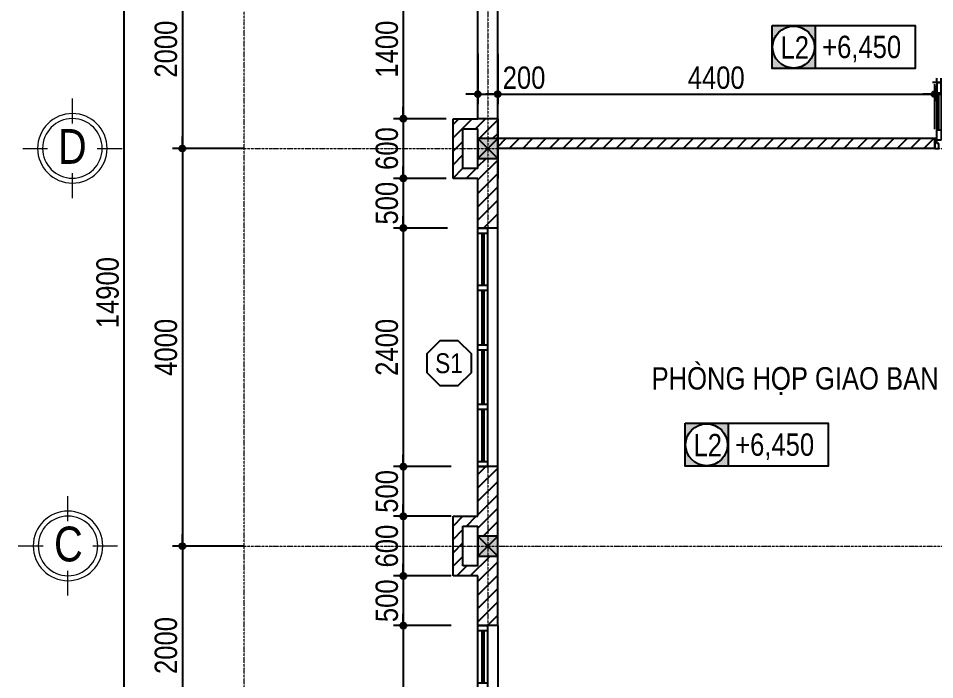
# Model space of a CAD drawing. Header units: millimetres. Extents: x 2916 to 42961, y 1553 to 20294.
# Drawn here: x 2916 to 12144, y 7912 to 14566 of the extents above; entities that cross this region are included whole.
import ezdxf
from ezdxf.enums import TextEntityAlignment as Align

# ---------------------------------------------------------------- set-up
doc = ezdxf.new("R2010")
doc.units = ezdxf.units.MM
doc.linetypes.add('ACAD_ISO10W100', pattern=[18, 12, -3, 0, -3])
for name, color, linetype in [('009', 251, 'Continuous'), ('DIM', 1, 'Continuous'), ('DOOR', 20, 'Continuous'), ('MEDIUM', 2, 'Continuous'), ('TAGS', 60, 'Continuous'), ('TEXT', 7, 'Continuous'), ('TUONG', 131, 'Continuous'), ('WALL', 4, 'Continuous')]:
    doc.layers.add(name, color=color, linetype=linetype)
doc.layers.add('TEN TRUC', color=3, linetype='Continuous', lineweight=18)
doc.layers.add('TRUC', color=24, linetype='Continuous', lineweight=0)
doc.styles.add('1', font='', dxfattribs={"height": 250})
doc.styles.add('HEL-CONDENSE', font='')
doc.styles.add('VNI-HELVE-CONDENSEN', font='')
doc.styles.get('1').set_extended_font_data('VNI-Helve-Condense')
doc.styles.get('HEL-CONDENSE').set_extended_font_data('VNI-Helve-Condense')
doc.styles.get('VNI-HELVE-CONDENSEN').set_extended_font_data('VNI-Helve-Condense')
doc.dimstyles.new('D100', dxfattribs={"dimtxt": 225, "dimasz": 1.2, "dimexe": 100, "dimexo": 0, "dimgap": 50, "dimtad": 1, "dimdec": 0, "dimzin": 13, "dimdsep": 46, "dimtxsty": 'HEL-CONDENSE', "dimblk": 'D50', "dimcen": 0, "dimclrd": 1, "dimclre": 1, "dimclrt": 7, "dimadec": 0, "dimazin": 0, "dimtfac": 1, "dimtdec": 0, "dimtmove": 0, "dimatfit": 3, "dimldrblk": 'D50', "dimfxl": 1, "dimtolj": 1, "dimtzin": 13, "dimarcsym": 0})

# ---------------------------------------------------------------- blocks, each defined once
blk = doc.blocks.new('A$C1CA434F2')
at = {"layer": 'DOOR'}
for p, q in [((-289.1, -309.3), (-289.1, -409.3)), ((-289.1, -309.3), (2110.9, -309.3)), ((-239.1, -309.3), (-239.1, -409.3)), ((885.9, -309.3), (885.9, -409.3)), ((935.9, -309.3), (935.9, -409.3)), ((1486.2, -309.3), (1486.2, -409.3)), ((1536.2, -309.3), (1536.2, -409.3)), ((2060.9, -309.3), (2060.9, -409.3)), ((2110.9, -309.3), (2110.9, -409.3)), ((-289.1, -409.3), (2110.9, -409.3))]:
    blk.add_line(p, q, dxfattribs=at)
at = {"layer": 'DOOR', "color": 251}
for p, q in [((285.2, -349.3), (-239.1, -349.3)), ((885.9, -349.3), (335.2, -349.3)), ((1486.2, -349.3), (935.9, -349.3)), ((2060.9, -349.3), (1536.2, -349.3)), ((285.2, -369.3), (-239.1, -369.3)), ((885.9, -369.3), (335.2, -369.3)), ((1486.2, -369.3), (935.9, -369.3)), ((2060.9, -369.3), (1536.2, -369.3))]:
    blk.add_line(p, q, dxfattribs=at)
at = {"layer": 'DOOR', "linetype": 'ByBlock', "lineweight": -2}
for p, q in [((285.2, -409.3), (285.2, -309.3)), ((335.2, -409.3), (335.2, -309.3))]:
    blk.add_line(p, q, dxfattribs=at)
blk = doc.blocks.new('D50')
at = {"layer": 'DIM'}
blk.add_hatch(color=256, dxfattribs=at).paths.add_polyline_path([(25, 0, 1), (-25, 0, 1)])
blk.add_line((25, 0), (100, 0), dxfattribs=at)
blk.add_circle((0, 0), 25, dxfattribs=at)
blk = doc.blocks.new('*D215')
at = {"layer": 'DEFPOINTS', "color": 0, "transparency": 16777216}
for p in [(5190.4, 15255.5), (4568.5, 13255.5), (5190.4, 13255.5)]:
    blk.add_point(p, dxfattribs=at)
at = {"layer": 'DIM', "color": 1, "lineweight": -2, "transparency": 16777216}
for p, q in [((5190.4, 15255.5), (4468.5, 15255.5)), ((4568.5, 15254.3), (4568.5, 13256.7)), ((5190.4, 13255.5), (4468.5, 13255.5))]:
    blk.add_line(p, q, dxfattribs=at)
at = {"layer": 'DIM', "color": 1, "lineweight": -2, "transparency": 16777216, "xscale": 1.199999999999999, "yscale": 1.199999999999999, "zscale": 1.199999999999999}
for p, rotation in [((4568.5, 15255.5), 90), ((4568.5, 13255.5), 270)]:
    blk.add_blockref('D50', p, dxfattribs=dict(at, rotation=rotation))
at = {"layer": 'DIM', "color": 7, "transparency": 16777216, "insert": (4403.6, 14255.5), "char_height": 225, "attachment_point": 5, "rotation": 90, "style": 'HEL-CONDENSE'}
blk.add_mtext('\\A1;2000', dxfattribs=at)
blk = doc.blocks.new('*D216')
at = {"layer": 'DEFPOINTS', "color": 0, "transparency": 16777216}
for p in [(5190.4, 13255.5), (4568.5, 9255.5), (5190.4, 9255.5)]:
    blk.add_point(p, dxfattribs=at)
at = {"layer": 'DIM', "color": 1, "lineweight": -2, "transparency": 16777216}
for p, q in [((5190.4, 13255.5), (4468.5, 13255.5)), ((4568.5, 13254.3), (4568.5, 9256.7)), ((5190.4, 9255.5), (4468.5, 9255.5))]:
    blk.add_line(p, q, dxfattribs=at)
at = {"layer": 'DIM', "color": 1, "lineweight": -2, "transparency": 16777216, "xscale": 1.199999999999999, "yscale": 1.199999999999999, "zscale": 1.199999999999999}
for p, rotation in [((4568.5, 13255.5), 90), ((4568.5, 9255.5), 270)]:
    blk.add_blockref('D50', p, dxfattribs=dict(at, rotation=rotation))
at = {"layer": 'DIM', "color": 7, "transparency": 16777216, "insert": (4403.6, 11255.5), "char_height": 225, "attachment_point": 5, "rotation": 90, "style": 'HEL-CONDENSE'}
blk.add_mtext('\\A1;4000', dxfattribs=at)
blk = doc.blocks.new('*D217')
at = {"layer": 'DEFPOINTS', "color": 0, "transparency": 16777216}
for p in [(5190.4, 9255.5), (4568.5, 7255.5), (5190.4, 7255.5)]:
    blk.add_point(p, dxfattribs=at)
at = {"layer": 'DIM', "color": 1, "lineweight": -2, "transparency": 16777216}
for p, q in [((5190.4, 9255.5), (4468.5, 9255.5)), ((4568.5, 9254.3), (4568.5, 7256.7)), ((5190.4, 7255.5), (4468.5, 7255.5))]:
    blk.add_line(p, q, dxfattribs=at)
at = {"layer": 'DIM', "color": 1, "lineweight": -2, "transparency": 16777216, "xscale": 1.199999999999999, "yscale": 1.199999999999999, "zscale": 1.199999999999999}
for p, rotation in [((4568.5, 9255.5), 90), ((4568.5, 7255.5), 270)]:
    blk.add_blockref('D50', p, dxfattribs=dict(at, rotation=rotation))
at = {"layer": 'DIM', "color": 7, "transparency": 16777216, "insert": (4403.6, 8255.5), "char_height": 225, "attachment_point": 5, "rotation": 90, "style": 'HEL-CONDENSE'}
blk.add_mtext('\\A1;2000', dxfattribs=at)
blk = doc.blocks.new('*D218')
at = {"layer": 'DEFPOINTS', "color": 0, "transparency": 16777216}
for p in [(3981.2, 19255.5), (5190.4, 19255.5), (5190.4, 4355.5)]:
    blk.add_point(p, dxfattribs=at)
at = {"layer": 'DIM', "color": 1, "lineweight": -2, "transparency": 16777216}
for p, q in [((5190.4, 19255.5), (3881.2, 19255.5)), ((3981.2, 4356.7), (3981.2, 19254.3)), ((5190.4, 4355.5), (3881.2, 4355.5))]:
    blk.add_line(p, q, dxfattribs=at)
at = {"layer": 'DIM', "color": 1, "lineweight": -2, "transparency": 16777216, "xscale": 1.199999999999999, "yscale": 1.199999999999999, "zscale": 1.199999999999999}
for p, rotation in [((3981.2, 19255.5), 90), ((3981.2, 4355.5), 270)]:
    blk.add_blockref('D50', p, dxfattribs=dict(at, rotation=rotation))
at = {"layer": 'DIM', "color": 7, "transparency": 16777216, "insert": (3816.3, 11805.5), "char_height": 225, "attachment_point": 5, "rotation": 90, "style": 'HEL-CONDENSE'}
blk.add_mtext('\\A1;14900', dxfattribs=at)
blk = doc.blocks.new('A$C206177D3')
at = {"layer": 'TEN TRUC', "ltscale": 1000}
for p, q in [((-36.6, 240.1), (-36.6, 490.1)), ((-286.6, -9.9), (-536.6, -9.9)), ((463.4, -9.9), (213.4, -9.9)), ((-36.6, -509.9), (-36.6, -259.9))]:
    blk.add_line(p, q, dxfattribs=at)
blk.add_circle((-36.6, -9.9), 350, dxfattribs=at)
at = {"layer": 'TEN TRUC', "color": 254, "ltscale": 1000}
blk.add_circle((-36.6, -9.9), 300, dxfattribs=at)
blk = doc.blocks.new('A$C225A2996')
at = {"layer": 'WALL'}
blk.add_hatch(color=4, dxfattribs=at).paths.add_polyline_path([(531.4, 81.6), (731.4, 81.6), (731.4, 281.6), (531.4, 281.6)])
at = {"layer": 'WALL', "color": 4}
for p, q in [((531.4, 281.6), (731.4, 81.6)), ((531.4, 81.6), (731.4, 281.6))]:
    blk.add_line(p, q, dxfattribs=at)
blk.add_lwpolyline([(531.4, 81.6), (731.4, 81.6), (731.4, 281.6), (531.4, 281.6)], close=True, dxfattribs=at)
blk = doc.blocks.new('KH-CUADI')
at = {"layer": 'TAGS'}
blk.add_lwpolyline([(-124, 300), (-300, 124), (-300, -124), (-124, -300), (124, -300), (300, -124), (300, 124), (124, 300)], close=True, dxfattribs=at)
at = {"layer": 'TAGS', "style": 'VNI-HELVE-CONDENSEN'}
blk.add_attdef('D', text='', height=300, dxfattribs=at).set_placement((0, 0), align=Align.MIDDLE)
blk = doc.blocks.new('A$C48B57989')
at = {"layer": 'DOOR'}
for p, q in [((-446, 752.5), (-403.1, 752.5)), ((-446, 652.5), (-446, 752.5)), ((-403.1, 752.5), (-403.1, 702.5)), ((711.1, 752.5), (711.1, 702.5)), ((754, 752.5), (711.1, 752.5)), ((754, 652.5), (754, 752.5)), ((-424.6, 652.5), (-446, 652.5)), ((-403.1, 702.5), (-424.6, 702.5)), ((-424.6, 702.5), (-424.6, 652.5)), ((-381.7, 666.8), (-424.6, 666.8)), ((-424.6, 666.8), (-424.6, 563.9)), ((-381.7, 563.9), (-381.7, 666.8)), ((689.7, 563.9), (689.7, 652.5)), ((689.7, 652.5), (732.6, 652.5)), ((711.1, 702.5), (732.6, 702.5)), ((732.6, 702.5), (732.6, 652.5)), ((732.6, 652.5), (754, 652.5)), ((732.6, 652.5), (732.6, 563.9)), ((-424.6, 563.9), (-381.7, 563.9)), ((-424.6, 171.4), (-424.6, 563.9)), ((-403.1, 563.9), (-403.1, 191)), ((-381.7, 191), (-381.7, 563.9)), ((689.7, 191), (689.7, 563.9)), ((732.6, 563.9), (689.7, 563.9)), ((711.1, 563.9), (711.1, 191)), ((732.6, 171.4), (732.6, 563.9)), ((-448.8, 131.8), (-448.8, 277.2)), ((-443.9, 277.2), (-448.8, 277.2)), ((-443.9, 156), (-443.9, 277.2)), ((752, 156), (752, 277.2)), ((752, 277.2), (756.8, 277.2)), ((756.8, 131.8), (756.8, 277.2)), ((-424.6, 191), (-381.7, 191)), ((-424.6, 88.2), (-424.6, 191)), ((-381.7, 191), (-381.7, 88.2)), ((732.6, 191), (689.7, 191)), ((689.7, 191), (689.7, 88.2)), ((732.6, 88.2), (732.6, 191)), ((-424.6, 131.8), (-448.8, 131.8)), ((-424.6, 156), (-443.9, 156)), ((-424.6, 131.8), (-424.6, 156)), ((732.6, 131.8), (732.6, 156)), ((732.6, 156), (752, 156)), ((732.6, 131.8), (756.8, 131.8)), ((-424.6, 88.2), (-467.4, 88.2)), ((-424.6, 88.2), (-424.6, 45.3)), ((-381.7, 88.2), (-424.6, 88.2)), ((-381.7, 88.2), (-381.7, 45.3)), ((689.7, 88.2), (689.7, 45.3)), ((689.7, 88.2), (732.6, 88.2)), ((732.6, 88.2), (732.6, 45.3)), ((732.6, 88.2), (775.4, 88.2))]:
    blk.add_line(p, q, dxfattribs=at)
at = {"layer": 'DOOR', "color": 251}
for centre, major_axis, start_param, end_param in [((-424.6, 666.8), (409.1, 409.1), 3.926991, 5.497787), ((732.6, 666.8), (-409.1, 409.1), 0.785398, 2.356194)]:
    blk.add_ellipse(centre, major_axis=major_axis, ratio=1, start_param=start_param, end_param=end_param, dxfattribs=at)
blk = doc.blocks.new('*D315')
at = {"layer": 'DEFPOINTS', "color": 0, "transparency": 16777216}
for p in [(7544.4, 14208.8), (7744.4, 14208.8), (7744.4, 13802.2)]:
    blk.add_point(p, dxfattribs=at)
at = {"layer": 'DIM', "color": 1, "lineweight": -2, "transparency": 16777216}
for p, q in [((7544.4, 14208.8), (7544.4, 13702.2)), ((7744.4, 14208.8), (7744.4, 13702.2)), ((7545.6, 13802.2), (7743.2, 13802.2)), ((7744.4, 13802.2), (8272.8, 13802.2))]:
    blk.add_line(p, q, dxfattribs=at)
at = {"layer": 'DIM', "color": 1, "lineweight": -2, "transparency": 16777216, "xscale": 1.199999999999999, "yscale": 1.199999999999999, "zscale": 1.199999999999999, "rotation": 180}
blk.add_blockref('D50', (7544.4, 13802.2), dxfattribs=at)
at = {"layer": 'DIM', "color": 1, "lineweight": -2, "transparency": 16777216, "xscale": 1.199999999999999, "yscale": 1.199999999999999, "zscale": 1.199999999999999}
blk.add_blockref('D50', (7744.4, 13802.2), dxfattribs=at)
at = {"layer": 'DIM', "color": 7, "transparency": 16777216, "insert": (8009.2, 13967.1), "char_height": 225, "attachment_point": 5, "style": 'HEL-CONDENSE'}
blk.add_mtext('\\A1;200', dxfattribs=at)
blk = doc.blocks.new('*D316')
at = {"layer": 'DEFPOINTS', "color": 0, "transparency": 16777216}
for p in [(7744.4, 14208.8), (12144.4, 13802.2), (12144.4, 13449.5)]:
    blk.add_point(p, dxfattribs=at)
at = {"layer": 'DIM', "color": 1, "lineweight": -2, "transparency": 16777216}
for p, q in [((7744.4, 14208.8), (7744.4, 13702.2)), ((12144.4, 13449.5), (12144.4, 13902.2)), ((7745.6, 13802.2), (12143.2, 13802.2))]:
    blk.add_line(p, q, dxfattribs=at)
at = {"layer": 'DIM', "color": 1, "lineweight": -2, "transparency": 16777216, "xscale": 1.199999999999999, "yscale": 1.199999999999999, "zscale": 1.199999999999999, "rotation": 180}
blk.add_blockref('D50', (7744.4, 13802.2), dxfattribs=at)
at = {"layer": 'DIM', "color": 1, "lineweight": -2, "transparency": 16777216, "xscale": 1.199999999999999, "yscale": 1.199999999999999, "zscale": 1.199999999999999}
blk.add_blockref('D50', (12144.4, 13802.2), dxfattribs=at)
at = {"layer": 'DIM', "color": 7, "transparency": 16777216, "insert": (9944.4, 13967.1), "char_height": 225, "attachment_point": 5, "style": 'HEL-CONDENSE'}
blk.add_mtext('\\A1;4400', dxfattribs=at)
blk = doc.blocks.new('*D317')
at = {"layer": 'DEFPOINTS', "color": 0, "transparency": 16777216}
for p in [(13344.4, 13802.2), (12144.4, 13449.5), (13344.4, 13349.5)]:
    blk.add_point(p, dxfattribs=at)
at = {"layer": 'DIM', "color": 1, "lineweight": -2, "transparency": 16777216}
for p, q in [((12144.4, 13449.5), (12144.4, 13902.2)), ((13344.4, 13349.5), (13344.4, 13902.2)), ((12145.6, 13802.2), (13343.2, 13802.2))]:
    blk.add_line(p, q, dxfattribs=at)
at = {"layer": 'DIM', "color": 1, "lineweight": -2, "transparency": 16777216, "xscale": 1.199999999999999, "yscale": 1.199999999999999, "zscale": 1.199999999999999, "rotation": 180}
blk.add_blockref('D50', (12144.4, 13802.2), dxfattribs=at)
at = {"layer": 'DIM', "color": 1, "lineweight": -2, "transparency": 16777216, "xscale": 1.199999999999999, "yscale": 1.199999999999999, "zscale": 1.199999999999999}
blk.add_blockref('D50', (13344.4, 13802.2), dxfattribs=at)
at = {"layer": 'DIM', "color": 7, "transparency": 16777216, "insert": (12744.4, 13967.1), "char_height": 225, "attachment_point": 5, "style": 'HEL-CONDENSE'}
blk.add_mtext('\\A1;1200', dxfattribs=at)
blk = doc.blocks.new('*D359')
at = {"layer": 'DEFPOINTS', "color": 0, "transparency": 16777216}
for p in [(7216.6, 14955.5), (6793.1, 13555.5), (7225.8, 13555.5)]:
    blk.add_point(p, dxfattribs=at)
at = {"layer": 'DIM', "color": 1, "lineweight": -2, "transparency": 16777216}
for p, q in [((7216.6, 14955.5), (6693.1, 14955.5)), ((6793.1, 14954.3), (6793.1, 13556.7)), ((7225.8, 13555.5), (6693.1, 13555.5))]:
    blk.add_line(p, q, dxfattribs=at)
at = {"layer": 'DIM', "color": 1, "lineweight": -2, "transparency": 16777216, "xscale": 1.199999999999999, "yscale": 1.199999999999999, "zscale": 1.199999999999999}
for p, rotation in [((6793.1, 14955.5), 90), ((6793.1, 13555.5), 270)]:
    blk.add_blockref('D50', p, dxfattribs=dict(at, rotation=rotation))
at = {"layer": 'DIM', "color": 7, "transparency": 16777216, "insert": (6628.2, 14255.5), "char_height": 225, "attachment_point": 5, "rotation": 90, "style": 'HEL-CONDENSE'}
blk.add_mtext('\\A1;1400', dxfattribs=at)
blk = doc.blocks.new('*D360')
at = {"layer": 'DEFPOINTS', "color": 0, "transparency": 16777216}
for p in [(7225.8, 13555.5), (6793.1, 12955.5), (7225.8, 12955.5)]:
    blk.add_point(p, dxfattribs=at)
at = {"layer": 'DIM', "color": 1, "lineweight": -2, "transparency": 16777216}
for p, q in [((7225.8, 13555.5), (6693.1, 13555.5)), ((6793.1, 13554.3), (6793.1, 12956.7)), ((7225.8, 12955.5), (6693.1, 12955.5))]:
    blk.add_line(p, q, dxfattribs=at)
at = {"layer": 'DIM', "color": 1, "lineweight": -2, "transparency": 16777216, "xscale": 1.199999999999999, "yscale": 1.199999999999999, "zscale": 1.199999999999999}
for p, rotation in [((6793.1, 13555.5), 90), ((6793.1, 12955.5), 270)]:
    blk.add_blockref('D50', p, dxfattribs=dict(at, rotation=rotation))
at = {"layer": 'DIM', "color": 7, "transparency": 16777216, "insert": (6628.2, 13255.5), "char_height": 225, "attachment_point": 5, "rotation": 90, "style": 'HEL-CONDENSE'}
blk.add_mtext('\\A1;600', dxfattribs=at)
blk = doc.blocks.new('*D361')
at = {"layer": 'DEFPOINTS', "color": 0, "transparency": 16777216}
for p in [(7225.8, 12955.5), (6793.1, 12455.5), (7239.1, 12455.5)]:
    blk.add_point(p, dxfattribs=at)
at = {"layer": 'DIM', "color": 1, "lineweight": -2, "transparency": 16777216}
for p, q in [((7225.8, 12955.5), (6693.1, 12955.5)), ((6793.1, 12954.3), (6793.1, 12456.7)), ((7239.1, 12455.5), (6693.1, 12455.5))]:
    blk.add_line(p, q, dxfattribs=at)
at = {"layer": 'DIM', "color": 1, "lineweight": -2, "transparency": 16777216, "xscale": 1.199999999999999, "yscale": 1.199999999999999, "zscale": 1.199999999999999}
for p, rotation in [((6793.1, 12955.5), 90), ((6793.1, 12455.5), 270)]:
    blk.add_blockref('D50', p, dxfattribs=dict(at, rotation=rotation))
at = {"layer": 'DIM', "color": 7, "transparency": 16777216, "insert": (6628.2, 12705.5), "char_height": 225, "attachment_point": 5, "rotation": 90, "style": 'HEL-CONDENSE'}
blk.add_mtext('\\A1;500', dxfattribs=at)
blk = doc.blocks.new('*D362')
at = {"layer": 'DEFPOINTS', "color": 0, "transparency": 16777216}
for p in [(7239.1, 12455.5), (6793.1, 10055.5), (7275.8, 10055.5)]:
    blk.add_point(p, dxfattribs=at)
at = {"layer": 'DIM', "color": 1, "lineweight": -2, "transparency": 16777216}
for p, q in [((7239.1, 12455.5), (6693.1, 12455.5)), ((6793.1, 12454.3), (6793.1, 10056.7)), ((7275.8, 10055.5), (6693.1, 10055.5))]:
    blk.add_line(p, q, dxfattribs=at)
at = {"layer": 'DIM', "color": 1, "lineweight": -2, "transparency": 16777216, "xscale": 1.199999999999999, "yscale": 1.199999999999999, "zscale": 1.199999999999999}
for p, rotation in [((6793.1, 12455.5), 90), ((6793.1, 10055.5), 270)]:
    blk.add_blockref('D50', p, dxfattribs=dict(at, rotation=rotation))
at = {"layer": 'DIM', "color": 7, "transparency": 16777216, "insert": (6628.2, 11255.5), "char_height": 225, "attachment_point": 5, "rotation": 90, "style": 'HEL-CONDENSE'}
blk.add_mtext('\\A1;2400', dxfattribs=at)
blk = doc.blocks.new('*D363')
at = {"layer": 'DEFPOINTS', "color": 0, "transparency": 16777216}
for p in [(7275.8, 10055.5), (6793.1, 9555.5), (7275.9, 9555.5)]:
    blk.add_point(p, dxfattribs=at)
at = {"layer": 'DIM', "color": 1, "lineweight": -2, "transparency": 16777216}
for p, q in [((7275.8, 10055.5), (6693.1, 10055.5)), ((6793.1, 10054.3), (6793.1, 9556.7)), ((7275.9, 9555.5), (6693.1, 9555.5))]:
    blk.add_line(p, q, dxfattribs=at)
at = {"layer": 'DIM', "color": 1, "lineweight": -2, "transparency": 16777216, "xscale": 1.199999999999999, "yscale": 1.199999999999999, "zscale": 1.199999999999999}
for p, rotation in [((6793.1, 10055.5), 90), ((6793.1, 9555.5), 270)]:
    blk.add_blockref('D50', p, dxfattribs=dict(at, rotation=rotation))
at = {"layer": 'DIM', "color": 7, "transparency": 16777216, "insert": (6628.2, 9805.5), "char_height": 225, "attachment_point": 5, "rotation": 90, "style": 'HEL-CONDENSE'}
blk.add_mtext('\\A1;500', dxfattribs=at)
blk = doc.blocks.new('*D364')
at = {"layer": 'DEFPOINTS', "color": 0, "transparency": 16777216}
for p in [(7275.9, 9555.5), (6793.1, 8955.5), (7275.9, 8955.5)]:
    blk.add_point(p, dxfattribs=at)
at = {"layer": 'DIM', "color": 1, "lineweight": -2, "transparency": 16777216}
for p, q in [((7275.9, 9555.5), (6693.1, 9555.5)), ((6793.1, 9554.3), (6793.1, 8956.7)), ((7275.9, 8955.5), (6693.1, 8955.5))]:
    blk.add_line(p, q, dxfattribs=at)
at = {"layer": 'DIM', "color": 1, "lineweight": -2, "transparency": 16777216, "xscale": 1.199999999999999, "yscale": 1.199999999999999, "zscale": 1.199999999999999}
for p, rotation in [((6793.1, 9555.5), 90), ((6793.1, 8955.5), 270)]:
    blk.add_blockref('D50', p, dxfattribs=dict(at, rotation=rotation))
at = {"layer": 'DIM', "color": 7, "transparency": 16777216, "insert": (6628.2, 9255.5), "char_height": 225, "attachment_point": 5, "rotation": 90, "style": 'HEL-CONDENSE'}
blk.add_mtext('\\A1;600', dxfattribs=at)
blk = doc.blocks.new('*D365')
at = {"layer": 'DEFPOINTS', "color": 0, "transparency": 16777216}
for p in [(7275.9, 8955.5), (6793.1, 8455.5), (7275.8, 8455.5)]:
    blk.add_point(p, dxfattribs=at)
at = {"layer": 'DIM', "color": 1, "lineweight": -2, "transparency": 16777216}
for p, q in [((7275.9, 8955.5), (6693.1, 8955.5)), ((6793.1, 8954.3), (6793.1, 8456.7)), ((7275.8, 8455.5), (6693.1, 8455.5))]:
    blk.add_line(p, q, dxfattribs=at)
at = {"layer": 'DIM', "color": 1, "lineweight": -2, "transparency": 16777216, "xscale": 1.199999999999999, "yscale": 1.199999999999999, "zscale": 1.199999999999999}
for p, rotation in [((6793.1, 8955.5), 90), ((6793.1, 8455.5), 270)]:
    blk.add_blockref('D50', p, dxfattribs=dict(at, rotation=rotation))
at = {"layer": 'DIM', "color": 7, "transparency": 16777216, "insert": (6628.2, 8705.5), "char_height": 225, "attachment_point": 5, "rotation": 90, "style": 'HEL-CONDENSE'}
blk.add_mtext('\\A1;500', dxfattribs=at)
blk = doc.blocks.new('*D366')
at = {"layer": 'DEFPOINTS', "color": 0, "transparency": 16777216}
for p in [(7275.8, 8455.5), (6793.1, 6055.5), (7228.8, 6055.5)]:
    blk.add_point(p, dxfattribs=at)
at = {"layer": 'DIM', "color": 1, "lineweight": -2, "transparency": 16777216}
for p, q in [((7275.8, 8455.5), (6693.1, 8455.5)), ((6793.1, 8454.3), (6793.1, 6056.7)), ((7228.8, 6055.5), (6693.1, 6055.5))]:
    blk.add_line(p, q, dxfattribs=at)
at = {"layer": 'DIM', "color": 1, "lineweight": -2, "transparency": 16777216, "xscale": 1.199999999999999, "yscale": 1.199999999999999, "zscale": 1.199999999999999}
for p, rotation in [((6793.1, 8455.5), 90), ((6793.1, 6055.5), 270)]:
    blk.add_blockref('D50', p, dxfattribs=dict(at, rotation=rotation))
at = {"layer": 'DIM', "color": 7, "transparency": 16777216, "insert": (6628.2, 7255.5), "char_height": 225, "attachment_point": 5, "rotation": 90, "style": 'HEL-CONDENSE'}
blk.add_mtext('\\A1;2400', dxfattribs=at)
blk = doc.blocks.new('A$C27B14CF0')
at = {"layer": 'TAGS', "ltscale": 1000}
h = blk.add_hatch(color=8, dxfattribs=at)
h.paths.add_polyline_path([(249.9, 243.1), (-182.1, 243.1), (-182.1, -188.9), (249.9, -188.9)])
h.paths.add_polyline_path([(244.9, 27.1, -1), (-177.1, 27.1, -1)], flags=16)
blk.add_line((249.9, 243.1), (249.9, -188.9), dxfattribs=at)
blk.add_lwpolyline([(-182.1, 243.1), (1257.9, 243.1), (1257.9, -188.9), (-182.1, -188.9)], close=True, dxfattribs=at)
blk.add_circle((33.9, 27.1), 211, dxfattribs=at)
at = {"layer": 'TAGS', "ltscale": 1000, "style": 'VNI-HELVE-CONDENSEN'}
for p in [(-44.3, -83.7), (379.3, -83.7)]:
    blk.add_attdef('S', p, '', height=225, dxfattribs=at)

msp = doc.modelspace()

# ---------------------------------------------------------------- hatches: boundary and pattern name
at = {"layer": '009'}
h = msp.add_hatch(dxfattribs=at)
h.set_pattern_fill('ANSI31', color=256, scale=30, style=0)
h.set_pattern_definition([(45, (-1295360.8, -325890.68), (-67.351921, 67.351921), [])])
h.paths.add_polyline_path([(12144.4, 13355.5), (7744.4, 13355.5), (7744.4, 13255.5), (12144.4, 13255.5)])
h.paths.add_polyline_path([(13644.4, 13155.5), (13544.4, 13155.5), (13544.4, 9355.5), (13644.4, 9355.5)])
h.paths.add_polyline_path([(15544.4, 13355.5), (13744.4, 13355.5), (13744.4, 13255.5), (15544.4, 13255.5)])
h.paths.add_polyline_path([(16744.4, 13155.5), (16644.4, 13155.5), (16644.4, 9355.5), (16744.4, 9355.5)])
h.paths.add_polyline_path([(20744.4, 13355.5), (16744.4, 13355.5), (16744.4, 13255.5), (17544.4, 13255.5), (20744.4, 13255.5)])
h.paths.add_polyline_path([(16544.4, 9355.5), (15844.4, 9355.5), (15844.4, 9155.5), (16344.4, 9155.5), (16344.4, 8955.5), (16944.4, 8955.5), (16944.4, 9155.5), (17444.4, 9155.5), (17444.4, 9355.5), (16744.4, 9355.5), (16744.4, 9255.5), (16744.4, 9155.5), (16844.4, 9155.5), (16844.4, 9055.5), (16444.4, 9055.5), (16444.4, 9155.5), (16544.4, 9155.5)])
h.paths.add_polyline_path([(14444.4, 9355.5), (13744.4, 9355.5), (13744.4, 9155.5), (14444.4, 9155.5)])
h.paths.add_polyline_path([(13744.4, 9155.5), (13544.4, 9155.5), (13544.4, 8455.5), (13744.4, 8455.5)])
h.paths.add_polyline_path([(13544.4, 5355.5), (12844.4, 5355.5), (12844.4, 5155.5), (13344.4, 5155.5), (13344.4, 4905.5), (13944.4, 4905.5), (13944.4, 5505.5), (13744.4, 5505.5), (13744.4, 6055.5), (13544.4, 6055.5), (13544.4, 5355.5), (13744.4, 5355.5), (13744.4, 5405.5), (13844.4, 5405.5), (13844.4, 5005.5), (13444.4, 5005.5), (13444.4, 5155.5), (13544.4, 5155.5)])
h.paths.add_polyline_path([(11444.4, 5355.5), (9944.4, 5355.5), (9944.4, 5155.5), (10394.4, 5155.5), (10394.4, 4955.5), (10994.4, 4955.5), (10994.4, 5155.5), (11444.4, 5155.5)])
h.paths.add_polyline_path([(10894.4, 5155.5), (10894.4, 5055.5), (10494.4, 5055.5), (10494.4, 5155.5)], flags=17)
h.paths.add_polyline_path([(7744.4, 6055.5), (7544.4, 6055.5), (7544.4, 5505.5), (7294.4, 5505.5), (7294.4, 4905.5), (7544.4, 4905.5), (8044.4, 4905.5), (8044.4, 5155.5), (8544.4, 5155.5), (8544.4, 5355.5), (8044.4, 5355.5), (7744.4, 5355.5), (7744.4, 5255.5), (7944.4, 5255.5), (7944.4, 5005.5), (7644.4, 5005.5), (7394.4, 5005.5), (7394.4, 5405.5), (7544.4, 5405.5), (7544.4, 5355.5), (7744.4, 5355.5)])
h.paths.add_polyline_path([(7744.4, 9155.5), (7544.4, 9155.5), (7544.4, 9055.5), (7394.4, 9055.5), (7394.4, 9455.5), (7544.4, 9455.5), (7544.4, 9355.5), (7744.4, 9355.5), (7744.4, 10055.5), (7544.4, 10055.5), (7544.4, 9555.5), (7294.4, 9555.5), (7294.4, 8955.5), (7544.4, 8955.5), (7544.4, 8455.5), (7744.4, 8455.5)])
h.paths.add_polyline_path([(7744.4, 13155.5), (7544.4, 13155.5), (7544.4, 13055.5), (7394.4, 13055.5), (7394.4, 13455.5), (7544.4, 13455.5), (7544.4, 13355.5), (7744.4, 13355.5), (7744.4, 13555.5), (7544.4, 13555.5), (7294.4, 13555.5), (7294.4, 12955.5), (7544.4, 12955.5), (7544.4, 12455.5), (7744.4, 12455.5)])
h.paths.add_polyline_path([(7744.4, 16255.5), (7844.4, 16255.5), (7844.4, 16355.5), (7744.4, 16355.5), (7744.4, 16955.5), (7544.4, 16955.5), (7544.4, 15555.5), (7294.4, 15555.5), (7294.4, 14955.5), (7544.4, 14955.5), (7744.4, 14955.5), (7744.4, 15155.5), (7544.4, 15155.5), (7544.4, 15055.5), (7394.4, 15055.5), (7394.4, 15455.5), (7544.4, 15455.5), (7544.4, 15355.5), (7744.4, 15355.5), (7744.4, 15555.5)])

# ---------------------------------------------------------------- linework, layer by layer
at = {"layer": 'MEDIUM'}
for p, q in [((7544.4, 13555.5), (7544.4, 14955.5)), ((7744.4, 13555.5), (7744.4, 14955.5)), ((7744.4, 10055.5), (7744.4, 12455.5)), ((7744.4, 8455.5), (7744.4, 6055.5))]:
    msp.add_line(p, q, dxfattribs=at)
at = {"layer": 'TRUC', "linetype": 'ACAD_ISO10W100', "ltscale": 0.2}
msp.add_lwpolyline([(5190.4, 19981.3), (42960.7, 19981.3), (42960.7, 3555.5), (5190.4, 3555.5)], close=True, dxfattribs=at)
for points in [[(7644.4, 19981.3), (7644.4, 3555.5)], [(5190.4, 13255.5), (42960.7, 13255.5)], [(5190.4, 9255.5), (42960.7, 9255.5)]]:
    msp.add_lwpolyline(points, dxfattribs=at)
at = {"layer": 'TUONG'}
for p, q in [((7294.4, 12955.5), (7294.4, 13555.5)), ((7294.4, 13555.5), (7544.4, 13555.5)), ((7744.4, 13555.5), (7744.4, 12955.5)), ((7394.4, 13055.5), (7394.4, 13455.5)), ((7394.4, 13455.5), (7544.4, 13455.5)), ((12144.4, 13355.5), (7744.4, 13355.5)), ((12144.4, 13255.5), (12144.4, 13355.5)), ((12144.4, 13255.5), (7744.4, 13255.5)), ((7544.4, 13055.5), (7394.4, 13055.5)), ((7544.4, 12955.5), (7294.4, 12955.5)), ((7744.4, 12455.5), (7544.4, 12455.5)), ((7744.4, 10055.5), (7544.4, 10055.5)), ((7294.4, 8955.5), (7294.4, 9555.5)), ((7294.4, 9555.5), (7544.4, 9555.5)), ((7394.4, 9055.5), (7394.4, 9455.5)), ((7394.4, 9455.5), (7544.4, 9455.5)), ((7544.4, 9055.5), (7394.4, 9055.5)), ((7544.4, 8955.5), (7294.4, 8955.5)), ((7744.4, 8455.5), (7544.4, 8455.5))]:
    msp.add_line(p, q, dxfattribs=at)
for points in [[(7544.4, 13555.5), (7544.4, 13555.5)], [(7744.4, 13555.5), (7544.4, 13555.5)], [(7744.4, 12455.5), (7744.4, 13555.5)], [(7544.4, 13055.5), (7544.4, 13455.5)], [(7544.4, 12455.5), (7544.4, 12955.5)], [(7544.4, 9555.5), (7544.4, 10055.5)], [(7744.4, 8455.5), (7744.4, 10055.5)], [(7544.4, 9055.5), (7544.4, 9455.5)], [(7544.4, 8455.5), (7544.4, 8955.5)]]:
    msp.add_lwpolyline(points, dxfattribs=at)

# ---------------------------------------------------------------- block references
at = {"layer": 'DOOR', "xscale": -1, "rotation": 180}
msp.add_blockref('A$C48B57989', (12590.4, 14008), dxfattribs=at)
at = {"layer": 'DOOR', "rotation": 90}
for p in [(7235.1, 10344.6), (7235.1, 6344.6)]:
    msp.add_blockref('A$C1CA434F2', p, dxfattribs=at)
at = {"layer": 'TAGS', "ltscale": 1000}
ref = msp.add_blockref('A$C27B14CF0', (10689.6, 14249.1), dxfattribs=at)
ref.add_attrib('S', 'L2', (10592.4, 14160.5), dxfattribs={"color": 7, "ltscale": 1000, "height": 225, "style": 'VNI-HELVE-CONDENSEN'})
ref.add_attrib('S', '+6,450', (11011.4, 14165.5), dxfattribs={"color": 7, "ltscale": 1000, "height": 225, "style": 'VNI-HELVE-CONDENSEN'})
at = {"layer": 'TAGS', "linetype": 'Continuous'}
ref = msp.add_blockref('KH-CUADI', (7253.7, 11095.7), dxfattribs=dict(at, xscale=0.75, yscale=0.75, zscale=0.75, rotation=180))
ref.add_attrib('D', 'S1', dxfattribs={"color": 7, "height": 200, "style": 'VNI-HELVE-CONDENSEN'}).set_placement((7253.7, 11095.7), align=Align.MIDDLE)
at = {"layer": 'TAGS', "ltscale": 1000}
ref = msp.add_blockref('A$C27B14CF0', (9813.4, 10247.8), dxfattribs=at)
ref.add_attrib('S', 'L2', (9716.1, 10159.2), dxfattribs={"color": 7, "ltscale": 1000, "height": 225, "style": 'VNI-HELVE-CONDENSEN'})
ref.add_attrib('S', '+6,450', (10135.1, 10164.1), dxfattribs={"color": 7, "ltscale": 1000, "height": 225, "style": 'VNI-HELVE-CONDENSEN'})
at = {"layer": 'TEN TRUC', "ltscale": 1000}
ref = msp.add_blockref('A$C206177D3', (3424.1, 13267.3), dxfattribs=dict(at, xscale=-1))
ref.add_attrib('A', 'D', dxfattribs={"layer": 'TAGS', "color": 7, "ltscale": 1000, "height": 350, "style": 'VNI-HELVE-CONDENSEN'}).set_placement((3459.6, 13101.7), align=Align.CENTER)
ref = msp.add_blockref('A$C206177D3', (3379.8, 9267.4), dxfattribs=dict(at, xscale=-1))
ref.add_attrib('A', 'C', dxfattribs={"layer": 'TAGS', "color": 7, "ltscale": 1000, "height": 350, "style": 'VNI-HELVE-CONDENSEN'}).set_placement((3420.9, 9101.7), align=Align.CENTER)
at = {"layer": 'TUONG', "color": 4}
for p in [(7013, 13073.9), (7013, 9073.9)]:
    msp.add_blockref('A$C225A2996', p, dxfattribs=at)

# ---------------------------------------------------------------- texts
at = {"layer": 'TEXT', "insert": (10739.2, 11055.8), "char_height": 225, "attachment_point": 2, "style": '1'}
msp.add_mtext('PHOØNG HOÏP GIAO BAN', dxfattribs=at)

# ---------------------------------------------------------------- dimensions: what is measured, and where the dimension line sits
at = {"layer": 'DIM'}
dim = msp.add_aligned_dim(p1=(5190.4, 4355.5), p2=(5190.4, 19255.5), distance=1209.2, dimstyle='D100', dxfattribs=at)
dim.commit()
dim.dimension.update_dxf_attribs({"geometry": '*D218', "text_midpoint": (3816.3, 11805.5)})
for base, p1, p2, picture, middle in [((4568.5, 13255.5), (5190.4, 15255.5), (5190.4, 13255.5), '*D215', (4403.6, 14255.5)), ((6793.1, 13555.5), (7216.6, 14955.5), (7225.8, 13555.5), '*D359', (6628.2, 14255.5)), ((6793.1, 12955.5), (7225.8, 13555.5), (7225.8, 12955.5), '*D360', (6628.2, 13255.5)), ((4568.5, 9255.5), (5190.4, 13255.5), (5190.4, 9255.5), '*D216', (4403.6, 11255.5)), ((6793.1, 10055.5), (7239.1, 12455.5), (7275.8, 10055.5), '*D362', (6628.2, 11255.5)), ((6793.1, 8955.5), (7275.9, 9555.5), (7275.9, 8955.5), '*D364', (6628.2, 9255.5)), ((4568.5, 7255.5), (5190.4, 9255.5), (5190.4, 7255.5), '*D217', (4403.6, 8255.5)), ((6793.1, 6055.5), (7275.8, 8455.5), (7228.8, 6055.5), '*D366', (6628.2, 7255.5))]:
    dim = msp.add_linear_dim(base=base, p1=p1, p2=p2, angle=90, dimstyle='D100', override={"dimtmove": 1}, dxfattribs=at)
    dim.commit()
    dim.dimension.update_dxf_attribs({"geometry": picture, "text_midpoint": middle})
dim = msp.add_linear_dim(base=(7744.4, 13802.2), p1=(7544.4, 14208.8), p2=(7744.4, 14208.8), dimstyle='D100', dxfattribs=at)
dim.commit()
dim.dimension.update_dxf_attribs({"geometry": '*D315', "text_midpoint": (8009.2, 13967.1)})
for base, p1, p2, picture, middle in [((12144.4, 13802.2), (7744.4, 14208.8), (12144.4, 13449.5), '*D316', (9944.4, 13967.1)), ((13344.4, 13802.2), (12144.4, 13449.5), (13344.4, 13349.5), '*D317', (12744.4, 13967.1))]:
    dim = msp.add_linear_dim(base=base, p1=p1, p2=p2, dimstyle='D100', override={"dimtmove": 1}, dxfattribs=at)
    dim.commit()
    dim.dimension.update_dxf_attribs({"geometry": picture, "text_midpoint": middle})
for base, p1, p2, picture, middle in [((6793.1, 12455.5), (7225.8, 12955.5), (7239.1, 12455.5), '*D361', (6793.1, 12705.5)), ((6793.1, 9555.5), (7275.8, 10055.5), (7275.9, 9555.5), '*D363', (6793.1, 9805.5)), ((6793.1, 8455.5), (7275.9, 8955.5), (7275.8, 8455.5), '*D365', (6793.1, 8705.5))]:
    dim = msp.add_linear_dim(base=base, p1=p1, p2=p2, angle=90, dimstyle='D100', override={"dimtmove": 1}, dxfattribs=at)
    dim.commit()
    dim.dimension.update_dxf_attribs({"geometry": picture, "text_midpoint": middle, "dimtype": 160})

doc.saveas('drawing.dxf')
